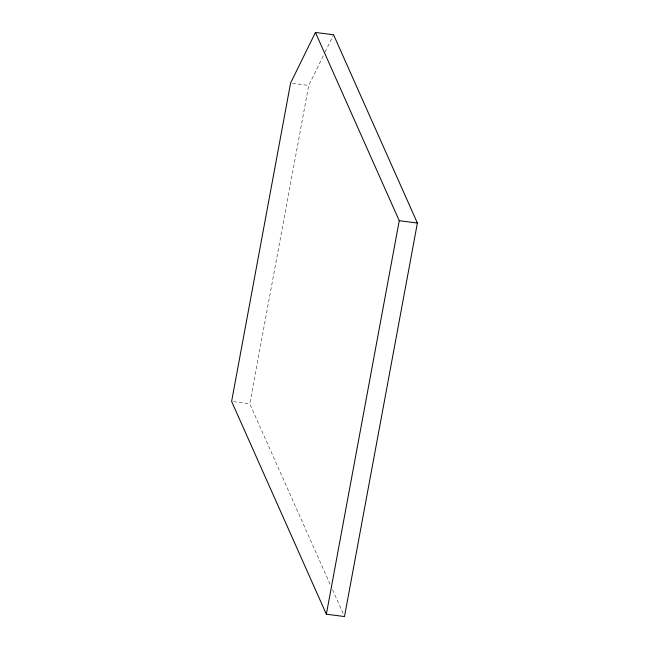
<?xml version="1.0" encoding="UTF-8"?>
<svg xmlns="http://www.w3.org/2000/svg" width="649" height="649" viewBox="0 0 649 649"><rect width="100%" height="100%" fill="white"/><g stroke="black" fill="none" stroke-linecap="round" stroke-linejoin="round"><path stroke-width="0.49" stroke-dasharray="3.25 2.43" d="M330.073 584.165L249.751 403.751L308.713 85.425L324.695 52.877M325.141 51.969L333.578 34.786M292.488 83.34L308.713 85.425M233.518 401.658L249.751 403.751M332.548 589.722L343.256 613.776"/><path stroke-width="0.97" d="M326.358 614.214L399.249 220.701L315.438 32.45L333.578 34.786L417.388 223.037L344.497 616.55L326.358 614.214L231.612 401.406L290.574 83.088L315.438 32.45M399.249 220.701L417.388 223.037"/></g></svg>
